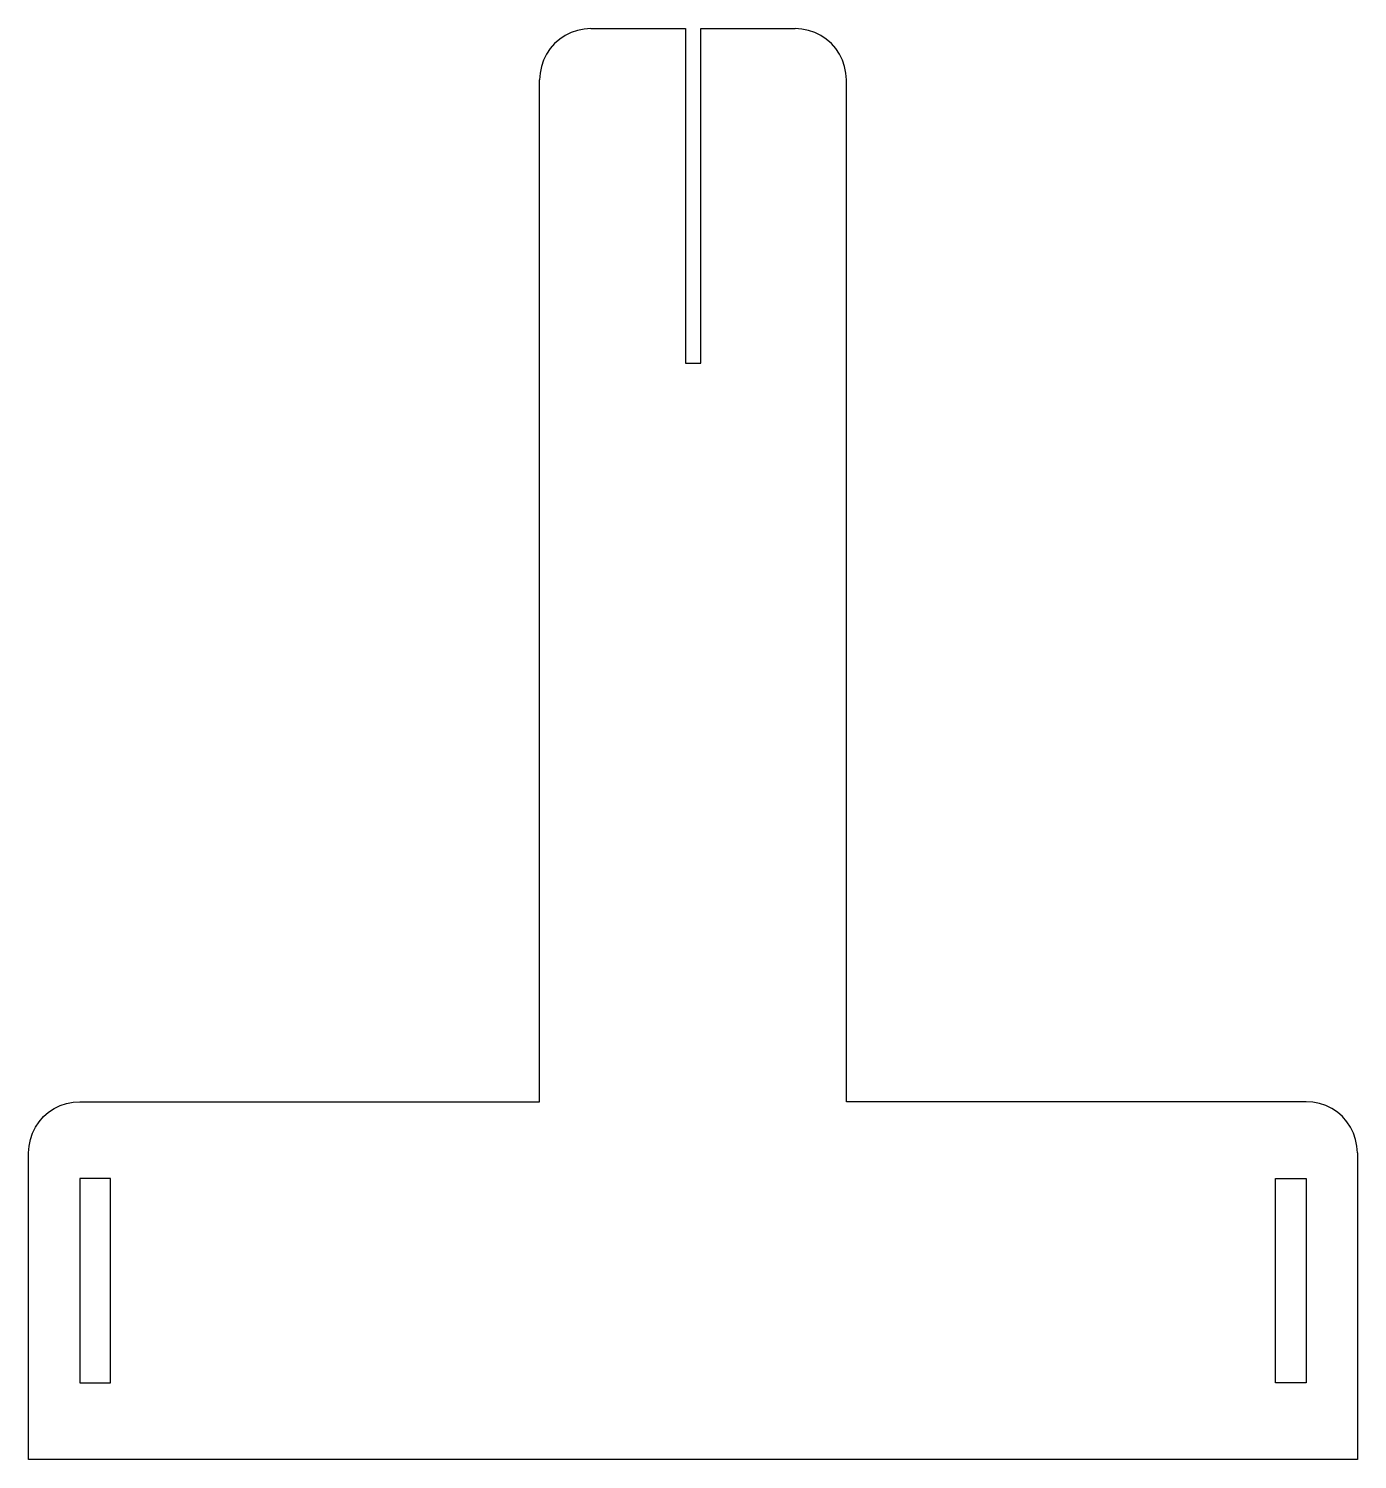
# Model space of a CAD drawing. Extents: x -154 to 106, y -147 to 133.
import ezdxf

# ---------------------------------------------------------------- set-up
doc = ezdxf.new("R2010")
doc.units = 0
doc.layers.get('0').update_dxf_attribs({"linetype": 'CONTINUOUS'})

msp = doc.modelspace()

# ---------------------------------------------------------------- linework, layer by layer
for p, q in [((-47.73, 131.78), (-48.91, 131.2)), ((-46.49, 132.2), (-47.73, 131.78)), ((-45.21, 132.46), (-46.49, 132.2)), ((-43.91, 132.54), (-45.21, 132.46)), ((-43.91, 132.54), (-25.4, 132.54)), ((-25.4, 132.54), (-25.4, 67.04)), ((-22.4, 67.04), (-22.4, 132.54)), ((-22.4, 132.54), (-3.9, 132.54)), ((-2.6, 132.46), (-3.9, 132.54)), ((-1.32, 132.2), (-2.6, 132.46)), ((-0.08, 131.78), (-1.32, 132.2)), ((1.1, 131.2), (-0.08, 131.78)), ((-50.98, 129.61), (-51.84, 128.63)), ((-49.99, 130.48), (-50.98, 129.61)), ((-48.91, 131.2), (-49.99, 130.48)), ((2.18, 130.48), (1.1, 131.2)), ((3.17, 129.61), (2.18, 130.48)), ((4.03, 128.63), (3.17, 129.61)), ((-53.14, 126.37), (-53.56, 125.13)), ((-52.57, 127.54), (-53.14, 126.37)), ((-51.84, 128.63), (-52.57, 127.54)), ((4.76, 127.54), (4.03, 128.63)), ((5.33, 126.37), (4.76, 127.54)), ((5.75, 125.13), (5.33, 126.37)), ((-53.82, 123.85), (-53.91, 122.54)), ((-53.56, 125.13), (-53.82, 123.85)), ((6.01, 123.85), (5.75, 125.13)), ((6.1, 122.54), (6.01, 123.85)), ((-53.91, -77.46), (-53.91, 122.54)), ((6.1, -77.46), (6.1, 122.54)), ((-25.4, 67.04), (-22.4, 67.04)), ((-148.91, -78.8), (-147.73, -78.22)), ((-147.73, -78.22), (-146.49, -77.8)), ((-146.49, -77.8), (-145.21, -77.55)), ((-145.21, -77.55), (-143.91, -77.46)), ((-143.91, -77.46), (-53.91, -77.46)), ((96.1, -77.46), (6.1, -77.46)), ((97.4, -77.55), (96.1, -77.46)), ((98.68, -77.8), (97.4, -77.55)), ((99.92, -78.22), (98.68, -77.8)), ((101.1, -78.8), (99.92, -78.22)), ((-151.84, -81.37), (-150.98, -80.39)), ((-150.98, -80.39), (-149.99, -79.53)), ((-149.99, -79.53), (-148.91, -78.8)), ((102.18, -79.53), (101.1, -78.8)), ((103.17, -80.39), (102.18, -79.53)), ((104.03, -81.37), (103.17, -80.39)), ((-153.57, -84.87), (-153.15, -83.63)), ((-153.15, -83.63), (-152.57, -82.46)), ((-152.57, -82.46), (-151.84, -81.37)), ((104.76, -82.46), (104.03, -81.37)), ((105.34, -83.63), (104.76, -82.46)), ((105.76, -84.87), (105.34, -83.63)), ((-153.91, -87.46), (-153.82, -86.16)), ((-153.82, -86.16), (-153.57, -84.87)), ((106.01, -86.16), (105.76, -84.87)), ((106.1, -87.46), (106.01, -86.16)), ((-153.91, -147.46), (-153.91, -87.46)), ((106.1, -87.46), (106.1, -147.46)), ((-137.91, -92.46), (-143.91, -92.46)), ((-143.91, -92.46), (-143.91, -132.46)), ((-137.91, -132.46), (-137.91, -92.46)), ((90.1, -132.46), (90.1, -92.46)), ((90.1, -92.46), (96.1, -92.46)), ((96.1, -92.46), (96.1, -132.46)), ((-143.91, -132.46), (-137.91, -132.46)), ((96.1, -132.46), (90.1, -132.46)), ((106.1, -147.46), (-153.91, -147.46))]:
    msp.add_line(p, q)

doc.saveas('drawing.dxf')
